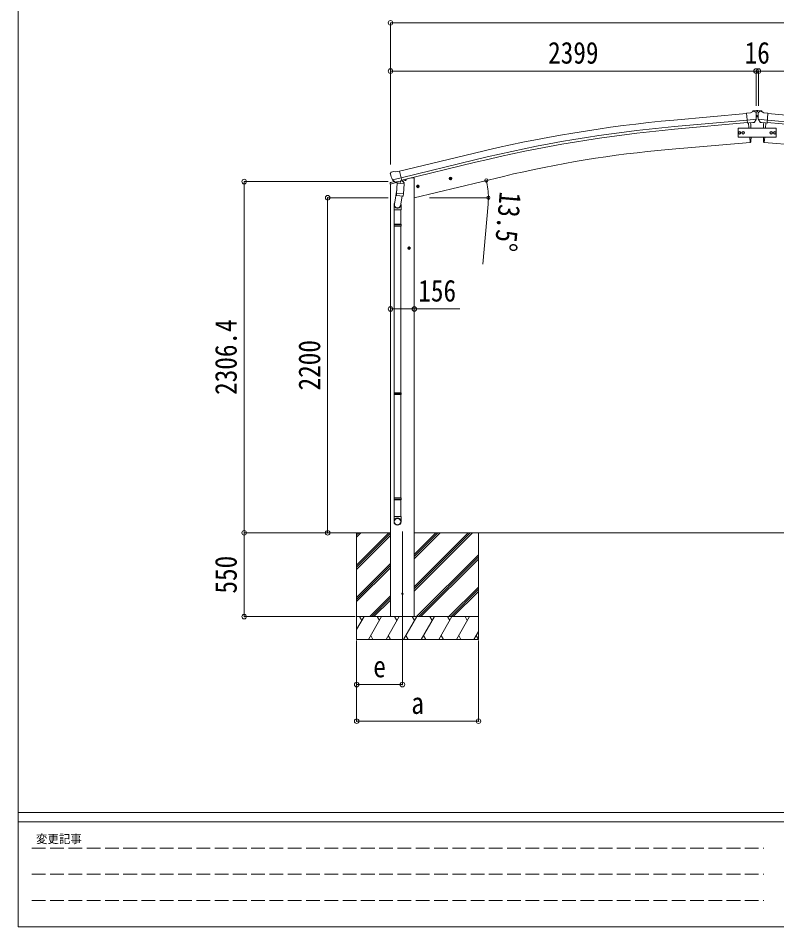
# Model space of a CAD drawing. Units: millimetres at full size. Extents: x -8385 to 33769, y -5853 to 5787.
# Drawn here: x -8385 to -3406, y -5853 to 113 of the extents above; entities that cross this region are included whole.
import ezdxf
from ezdxf.enums import TextEntityAlignment as Align

# ---------------------------------------------------------------- set-up
doc = ezdxf.new("R2010")
doc.units = ezdxf.units.MM
doc.header["$LTSCALE"] = 30
doc.header["$PDMODE"] = 32
doc.header["$PDSIZE"] = 30
doc.linetypes.add('DASHED3', pattern=[4, 3, -1])
for name, color, linetype, lineweight in [('0-0_0', 7, 'Continuous', 9), ('0-1_本体', 4, 'Continuous', 9), ('0-2_部品', 7, 'Continuous', 9), ('0-7_合掌部品', 3, 'Continuous', 9), ('0-8_PARTS2', 2, 'Continuous', 9), ('0-A_寸法', 6, 'Continuous', 9), ('F-0_240', 7, 'Continuous', 9)]:
    doc.layers.add(name, color=color, linetype=linetype, lineweight=lineweight)
doc.styles.add('ＭＳ ゴシック', font='')
doc.styles.get('ＭＳ ゴシック').set_extended_font_data('MS Gothic')

msp = doc.modelspace()

# ---------------------------------------------------------------- linework, layer by layer
at = {"layer": '0-0_0'}
for p, q in [((-6537.89, -3266.04), (-5941.55, -3266.04)), ((-6163.8, -3266.04), (-6163.8, -3966.04)), ((-6163.8, -3477.26), (-5952.57, -3266.04)), ((-6163.8, -3293.42), (-6136.42, -3266.04)), ((-6163.8, -3279.28), (-6150.56, -3266.04)), ((-6163.8, -3491.41), (-5941.55, -3269.16)), ((-5786.05, -3266.04), (-3463.96, -3266.04)), ((-5786.05, -3648.3), (-5403.79, -3266.04)), ((-5786.05, -3620.01), (-5432.07, -3266.04)), ((-5786.05, -3634.15), (-5417.93, -3266.04)), ((-5786.05, -3436.17), (-5615.92, -3266.04)), ((-5786.05, -3422.02), (-5630.06, -3266.04)), ((-5786.05, -3407.88), (-5644.21, -3266.04)), ((-5363.8, -3266.04), (-5363.8, -3966.04)), ((-1283.05, -3266.04), (-3605.15, -3266.04)), ((-6163.8, -3505.55), (-5941.55, -3283.3)), ((-5769.94, -3816.04), (-5363.8, -3409.9)), ((-5755.8, -3816.04), (-5363.8, -3424.04)), ((-5741.66, -3816.04), (-5363.8, -3438.18)), ((-6163.8, -3689.39), (-5941.55, -3467.15)), ((-6163.8, -3703.54), (-5941.55, -3481.29)), ((-6163.8, -3717.68), (-5941.55, -3495.43)), ((-5557.81, -3816.04), (-5363.8, -3622.03)), ((-5543.67, -3816.04), (-5363.8, -3636.17)), ((-6078.31, -3816.04), (-5941.55, -3679.28)), ((-6064.17, -3816.04), (-5941.55, -3693.42)), ((-5529.53, -3816.04), (-5363.8, -3650.31)), ((-6050.03, -3816.04), (-5941.55, -3707.56)), ((-6163.8, -3899.87), (-6115.4, -3816.03)), ((-5363.8, -3816.04), (-6163.8, -3816.04)), ((-6130.4, -3842.02), (-6145.4, -3816.03)), ((-6086.54, -3966.03), (-5999.93, -3816.04)), ((-6014.93, -3842.02), (-6029.94, -3816.04)), ((-5971.07, -3966.04), (-5884.46, -3816.04)), ((-5899.46, -3842.02), (-5914.47, -3816.04)), ((-5855.6, -3966.04), (-5768.99, -3816.04)), ((-5783.99, -3842.02), (-5799, -3816.03)), ((-5740.13, -3966.04), (-5653.52, -3816.04)), ((-5668.52, -3842.02), (-5683.52, -3816.04)), ((-5624.66, -3966.04), (-5538.05, -3816.04)), ((-5568.05, -3816.04), (-5553.05, -3842.02)), ((-5509.19, -3966.04), (-5422.58, -3816.04)), ((-5437.58, -3842.02), (-5452.58, -3816.04)), ((-5393.72, -3966.04), (-5363.8, -3914.23)), ((-6163.8, -3966.04), (-5363.8, -3966.04)), ((-6071.54, -3940.06), (-6056.54, -3966.03)), ((-5956.07, -3940.05), (-5941.07, -3966.04)), ((-5840.6, -3940.06), (-5825.6, -3966.04)), ((-5725.13, -3940.06), (-5710.13, -3966.04)), ((-5609.66, -3940.06), (-5594.66, -3966.04)), ((-5494.19, -3940.06), (-5479.19, -3966.04)), ((-5378.72, -3940.06), (-5363.72, -3966.04))]:
    msp.add_line(p, q, dxfattribs=at)
at = {"layer": '0-1_本体'}
for p, q in [((-4081.98, -556.04), (-3604.67, -512.72)), ((-2987.12, -556.04), (-3464.43, -512.72)), ((-4078.08, -599.08), (-3600.96, -555.77)), ((-4076.56, -615.79), (-3599.44, -572.49)), ((-2992.55, -615.79), (-3469.66, -572.49)), ((-2991.03, -599.08), (-3468.15, -555.77)), ((-4119.01, -749.32), (-3581.06, -702.25)), ((-2950.1, -749.32), (-3488.04, -702.25)), ((-5881.53, -892.44), (-5398.68, -774.87)), ((-5388.46, -816.86), (-5871.47, -934.36)), ((-5867.52, -950.79), (-5384.48, -833.17)), ((-5806.05, -936.04), (-5839.56, -944.08)), ((-5785.55, -936.04), (-5806.05, -936.04)), ((-5786.05, -1066.04), (-5200.38, -925.43)), ((-5785.55, -936.04), (-5785.55, -3816.04)), ((-5941.55, -975.74), (-5941.55, -3816.04))]:
    msp.add_line(p, q, dxfattribs=at)
at = {"layer": '0-1_本体', "color": 6}
msp.add_line((-5785.55, -1796.22), (-5941.55, -1796.22), dxfattribs=at)
at = {"layer": '0-1_本体'}
for centre, radius, start, end in [((-3267.97, -9524.61), 9005.44, 95.18612, 103.68612), ((-3267.97, -9524.61), 8962.23, 95.18612, 103.68612), ((-3267.97, -9524.61), 8945.44, 95.18612, 103.68612), ((-3474.03, -8117.62), 7396.48, 95.00259, 103.49741)]:
    msp.add_arc(centre, radius, start, end, dxfattribs=at)
at = {"layer": '0-2_部品'}
for p, q in [((-5935.67, -897.2), (-5922.49, -894.03)), ((-5907.93, -896.71), (-5921.19, -894.01)), ((-5907.93, -896.71), (-5882, -890.48)), ((-5942.99, -908.02), (-5942.71, -909.17)), ((-5938.77, -899.45), (-5942.63, -905.74)), ((-5928.93, -948.33), (-5871.43, -934.52)), ((-5912.08, -963.24), (-5928.46, -948.75)), ((-5907.01, -963.33), (-5870.3, -954.52)), ((-5870.3, -954.52), (-5868.77, -954.16)), ((-5867.22, -952.05), (-5866.28, -952.12)), ((-5866.28, -952.12), (-5852.96, -967.43)), ((-5862.28, -956.71), (-5843.39, -952.18)), ((-5839.56, -944), (-5839.56, -947.31)), ((-5557.32, -942.22), (-5537.87, -937.55)), ((-5552.76, -934.44), (-5554.89, -941.64)), ((-5545.46, -932.69), (-5552.76, -934.44)), ((-5545.26, -949.61), (-5549.93, -930.16)), ((-5540.3, -938.13), (-5545.46, -932.69)), ((-5542.43, -945.33), (-5540.3, -938.13)), ((-5944.11, -976.36), (-5901.41, -966.1)), ((-5944.11, -969.47), (-5944.11, -976.36)), ((-5915.61, -960.26), (-5941.81, -966.55)), ((-5900.49, -1012.76), (-5916.4, -1108.93)), ((-5909.37, -963.81), (-5901.85, -962)), ((-5908.54, -963.7), (-5907.01, -963.33)), ((-5905.17, -963.56), (-5905.22, -964.3)), ((-5904.47, -965.34), (-5878.65, -971.78)), ((-5897.55, -970.69), (-5902.22, -1037.53)), ((-5851.86, -973.89), (-5897.55, -970.69)), ((-5895.77, -967.51), (-5896, -970.8)), ((-5876.25, -956.35), (-5877.28, -970.95)), ((-5856.53, -1040.72), (-5851.86, -973.89)), ((-5852.96, -967.43), (-5853.41, -973.78)), ((-5771.24, -993.58), (-5751.79, -988.91)), ((-5766.68, -985.8), (-5768.82, -992.99)), ((-5759.39, -984.05), (-5766.68, -985.8)), ((-5759.18, -1000.97), (-5763.85, -981.52)), ((-5754.22, -989.49), (-5759.39, -984.05)), ((-5756.35, -996.69), (-5754.22, -989.49)), ((-5903.08, -1049.99), (-5902.21, -1037.53)), ((-5902.69, -1051.35), (-5902.69, -1051.35)), ((-5856.53, -1040.72), (-5902.22, -1037.53)), ((-5901.24, -1052.13), (-5859.54, -1055.05)), ((-5864.97, -1054.67), (-5875.7, -1118.25)), ((-5856.55, -1040.72), (-5857.43, -1053.42)), ((-5918.55, -1146.09), (-5918.55, -1111.74)), ((-5872.55, -1111.44), (-5872.55, -1146.09)), ((-5872.55, -1146.09), (-5918.55, -1146.09)), ((-5916.55, -1146.09), (-5916.55, -1240.09)), ((-5874.55, -1146.09), (-5874.55, -1240.09)), ((-5918.55, -1242.09), (-5917.55, -1240.09)), ((-5872.55, -1242.09), (-5918.55, -1242.09)), ((-5872.55, -1250.09), (-5918.55, -1250.09)), ((-5873.55, -1240.09), (-5917.55, -1240.09)), ((-5873.55, -1252.09), (-5917.55, -1252.09)), ((-5916.55, -1252.09), (-5916.55, -2346.28)), ((-5874.55, -1252.09), (-5874.55, -2346.28)), ((-5872.55, -1242.09), (-5873.55, -1240.09)), ((-5872.55, -1250.09), (-5873.55, -1252.09)), ((-5872.55, -1242.09), (-5872.55, -1250.09)), ((-5810.05, -1396.15), (-5830.05, -1396.15)), ((-5820.05, -1388.65), (-5826.55, -1392.4)), ((-5826.55, -1392.4), (-5826.55, -1399.91)), ((-5826.55, -1399.91), (-5820.05, -1403.66)), ((-5820.05, -1406.15), (-5820.05, -1386.15)), ((-5813.55, -1392.4), (-5820.05, -1388.65)), ((-5918.55, -2348.28), (-5917.55, -2346.28)), ((-5872.55, -2348.28), (-5918.55, -2348.28)), ((-5872.55, -2356.28), (-5918.55, -2356.28)), ((-5873.55, -2346.28), (-5917.55, -2346.28)), ((-5873.55, -2358.28), (-5917.55, -2358.28)), ((-5916.55, -2358.28), (-5916.55, -3036.47)), ((-5874.55, -2358.28), (-5874.55, -3036.47)), ((-5872.55, -2348.28), (-5873.55, -2346.28)), ((-5872.55, -2356.28), (-5873.55, -2358.28)), ((-5872.55, -2348.28), (-5872.55, -2356.28)), ((-5918.55, -3038.47), (-5917.55, -3036.47)), ((-5872.55, -3038.47), (-5918.55, -3038.47)), ((-5873.55, -3036.47), (-5917.55, -3036.47)), ((-5872.55, -3038.47), (-5873.55, -3036.47)), ((-5872.55, -3038.47), (-5872.55, -3046.47)), ((-5872.55, -3046.47), (-5918.55, -3046.47)), ((-5873.55, -3048.47), (-5917.55, -3048.47)), ((-5916.55, -3048.47), (-5916.55, -3158.47)), ((-5874.55, -3048.47), (-5874.55, -3158.47)), ((-5872.55, -3046.47), (-5873.55, -3048.47)), ((-5918.55, -3192.61), (-5918.55, -3158.47)), ((-5872.55, -3158.47), (-5918.55, -3158.47)), ((-5872.55, -3192.61), (-5872.55, -3158.47))]:
    msp.add_line(p, q, dxfattribs=at)
for points in [[(-5876.57, -955.93), (-5866.85, -953.6), (-5882, -890.48)], [(-5929.2, -947.75), (-5928.62, -948.6), (-5928.46, -948.75)], [(-5554.89, -941.64), (-5549.73, -947.08), (-5542.43, -945.33)], [(-5876.57, -955.93), (-5876.81, -956.08), (-5901.57, -962.03), (-5901.85, -962)], [(-5768.82, -992.99), (-5763.65, -998.44), (-5756.35, -996.69)], [(-5918.55, -1242.09), (-5918.55, -1250.09), (-5917.55, -1252.09)], [(-5820.05, -1403.66), (-5813.55, -1399.91), (-5813.55, -1392.4)], [(-5918.55, -2348.28), (-5918.55, -2356.28), (-5917.55, -2358.28)], [(-5918.55, -3038.47), (-5918.55, -3046.47), (-5917.55, -3048.47)]]:
    msp.add_lwpolyline(points, dxfattribs=at)
for centre, radius in [((-5547.6, -939.88), 8.5), ((-5547.6, -939.88), 7.7), ((-5547.6, -939.88), 6.5), ((-5761.52, -991.24), 8.5), ((-5761.52, -991.24), 7.7), ((-5761.52, -991.24), 6.5), ((-5820.05, -1396.15), 8.5), ((-5820.05, -1396.15), 7.7), ((-5820.05, -1396.15), 6.5)]:
    msp.add_circle(centre, radius, dxfattribs=at)
at = {"layer": '0-2_部品', "color": 4}
msp.add_circle((-5863.55, -3666.04), 4.5, dxfattribs=at)
at = {"layer": '0-2_部品'}
for centre, radius, start, end in [((-5921.79, -896.95), 3, 78.5, 103.5), ((-5745.91, -861.92), 202.4, 193.5, 205.09125), ((-5934.51, -902.06), 5, 103.5, 148.5), ((-5868.89, -953.67), 0.5, 283.5, 318.76246), ((-5844.56, -947.31), 5, 283.5, 0), ((-5941.11, -969.47), 3, 103.5, 180), ((-5908.65, -963.22), 0.5, 248.23754, 283.5), ((-5905.67, -963.53), 0.5, 356, 103.5), ((-5904.22, -964.37), 1, 176, 256), ((-5878.3, -970.81), 1.03, 250.03897, 351.96569), ((-5875.66, -956.43), 0.604, 100.59842, 172.20595), ((-5901.14, -1050.17), 1.95, 175.04017, 217.47766), ((-5901.1, -1050.14), 2, 217.40962, 266), ((-5859.4, -1053.05), 2, 266, 349.46843), ((-5888.55, -1111.74), 30, 177.45142, 180)]:
    msp.add_arc(centre, radius, start, end, dxfattribs=at)
for centre, major_axis, ratio, start_param, end_param in [((-5940.07, -907.31), (-1.57, -2.57), 0.99628, 4.712389, 5.4996506), ((-5910.09, -960.98), (-0.73, -2.92), 0.997631, 5.8041905, 6.6006116), ((-5910.04, -960.76), (2.63, 3.16), 0.650902, 4.0958226, 4.1686332), ((-5910.07, -960.88), (-0.73, -2.92), 0.997631, 0.3902369, 0.4789948), ((-5895.55, -1111.44), (23, 0), 0.996195, 2.5560258, 6.5663028), ((-5895.55, -1111.44), (21, 0), 0.996195, 2.9349147, 5.9512394), ((-5895.55, -3190.87), (-23, 0), 0.996195, 3.1415927, 6.2831853), ((-5895.55, -3192.61), (-23, 0), 0.996195, 3.1415927, 6.2831853), ((-5895.55, -3192.61), (0, -23.43), 0.981806, 4.712389, 7.8539816)]:
    msp.add_ellipse(centre, major_axis=major_axis, ratio=ratio, start_param=start_param, end_param=end_param, dxfattribs=at)
msp.add_ellipse((-5895.55, -3192.61), major_axis=(21, 0), ratio=0.996195, dxfattribs=at)
at = {"layer": '0-7_合掌部品'}
for p, q in [((-3578.29, -508.27), (-3604.86, -510.6)), ((-3599.2, -575.26), (-3604.86, -510.6)), ((-3578.29, -508.27), (-3566.57, -501.51)), ((-3551.67, -499.92), (-3565.33, -501.11)), ((-3538.72, -492.94), (-3562.86, -495.05)), ((-3542.53, -505.67), (-3548.02, -501.07)), ((-3541.47, -507.71), (-3541.35, -509.06)), ((-3540.74, -534.44), (-3528.7, -534.44)), ((-3538.72, -492.94), (-3530.72, -492.94)), ((-3533.46, -497.66), (-3532.62, -497.66)), ((-3533.46, -530.36), (-3532.62, -530.36)), ((-3530.72, -492.94), (-3506.58, -495.05)), ((-3527.97, -507.71), (-3528.09, -509.06)), ((-3526.91, -505.67), (-3521.43, -501.07)), ((-3517.78, -499.92), (-3504.11, -501.11)), ((-3503.22, -500.88), (-3506.58, -495.05)), ((-3503.22, -501.07), (-3503.22, -500.88)), ((-3491.15, -508.27), (-3502.87, -501.51)), ((-3491.15, -508.27), (-3464.59, -510.6)), ((-3470.24, -575.26), (-3464.59, -510.6)), ((-3541.99, -550.56), (-3600.91, -555.72)), ((-3589.24, -574.39), (-3599.2, -575.26)), ((-3592.23, -574.65), (-3589.22, -608.99)), ((-3555.63, -571.45), (-3563.34, -572.12)), ((-3553.24, -570.05), (-3542.31, -551.11)), ((-3527.45, -550.56), (-3468.53, -555.72)), ((-3516.2, -570.05), (-3527.13, -551.11)), ((-3513.81, -571.45), (-3506.11, -572.12)), ((-3480.21, -574.39), (-3480.48, -574.45)), ((-3477.22, -574.65), (-3480.22, -608.99)), ((-3480.21, -574.39), (-3470.24, -575.26)), ((-3583.97, -668.99), (-3581.06, -702.25)), ((-3581.06, -702.25), (-3579.01, -702)), ((-3488.38, -702.25), (-3490.44, -702)), ((-3485.47, -668.99), (-3488.38, -702.25))]:
    msp.add_line(p, q, dxfattribs=at)
for points in [[(-3566.22, -501.07), (-3566.22, -500.88), (-3562.86, -495.05)], [(-3535.98, -496.82), (-3536.82, -496.82), (-3536.82, -497.66), (-3535.98, -497.66)], [(-3535.98, -529.52), (-3536.82, -529.52), (-3536.82, -530.36), (-3535.98, -530.36)], [(-3534.3, -495.98), (-3534.3, -495.14), (-3535.14, -495.14), (-3535.14, -495.98)], [(-3535.14, -498.5), (-3535.14, -499.34), (-3534.3, -499.34), (-3534.3, -498.5)], [(-3534.3, -528.68), (-3534.3, -527.84), (-3535.14, -527.84), (-3535.14, -528.68)], [(-3535.14, -531.2), (-3535.14, -532.04), (-3534.3, -532.04), (-3534.3, -531.2)], [(-3532.62, -497.66), (-3532.62, -496.82), (-3533.46, -496.82)], [(-3532.62, -530.36), (-3532.62, -529.52), (-3533.46, -529.52)], [(-3589.24, -574.39), (-3588.97, -574.45), (-3563.59, -572.23), (-3563.34, -572.12)], [(-3541.92, -549.93), (-3542.21, -550.92), (-3542.31, -551.11)], [(-3527.52, -549.93), (-3527.24, -550.92), (-3527.13, -551.11)], [(-3480.48, -574.45), (-3505.85, -572.23), (-3506.11, -572.12)]]:
    msp.add_lwpolyline(points, dxfattribs=at)
for points in [[(-3409.72, -668.99), (-3409.72, -608.99), (-3659.72, -608.99), (-3659.72, -668.99)], [(-3657.73, -639), (-3653.97, -632.5), (-3646.47, -632.5), (-3642.72, -639), (-3646.47, -645.5), (-3653.97, -645.5)], [(-3634.23, -639), (-3630.47, -632.5), (-3622.97, -632.5), (-3619.22, -639), (-3622.97, -645.5), (-3630.47, -645.5)], [(-3435.22, -638.99), (-3438.97, -632.49), (-3446.47, -632.49), (-3450.23, -638.99), (-3446.47, -645.49), (-3438.97, -645.49)], [(-3411.72, -638.99), (-3415.47, -632.49), (-3422.97, -632.49), (-3426.73, -638.99), (-3422.97, -645.49), (-3415.47, -645.49)]]:
    msp.add_lwpolyline(points, close=True, dxfattribs=at)
for centre, radius in [((-3534.72, -497.24), 3.5), ((-3534.72, -529.94), 3.5), ((-3650.22, -639), 8.5), ((-3650.22, -639), 7.7), ((-3650.22, -639), 6.5), ((-3626.72, -639), 8.5), ((-3626.72, -639), 7.7), ((-3626.72, -639), 6.5), ((-3442.72, -638.99), 8.5), ((-3442.72, -638.99), 7.7), ((-3442.72, -638.99), 6.5), ((-3419.22, -638.99), 8.5), ((-3419.22, -638.99), 7.7), ((-3419.22, -638.99), 6.5)]:
    msp.add_circle(centre, radius, dxfattribs=at)
for centre, radius, start, end in [((-3565.07, -504.1), 3, 95, 120), ((-3551.23, -504.9), 5, 50.00648, 94.99352), ((-3742.98, -526.7), 202.4, 353.4085, 5), ((-3535.98, -495.98), 0.84, 270, 0), ((-3535.98, -498.5), 0.84, 0, 90), ((-3535.98, -528.68), 0.84, 270, 0), ((-3535.98, -531.2), 0.84, 0, 90), ((-3533.46, -495.98), 0.84, 180, 270), ((-3533.46, -498.5), 0.84, 90, 180), ((-3533.46, -528.68), 0.84, 180, 270), ((-3533.46, -531.2), 0.84, 90, 180), ((-3326.46, -526.7), 202.4, 175, 186.5915), ((-3518.21, -504.9), 5, 85.00648, 129.99352), ((-3504.37, -504.1), 3, 60, 85), ((-4474.83, -646.44), 900, 2.3844, 4.64986), ((-2594.62, -646.44), 900, 175.35014, 177.6156), ((-3579.37, -699.02), 3, 277, 356.63919), ((-4474.83, -646.44), 900, 356.63919, 358.56384), ((-2594.62, -646.44), 900, 181.43616, 183.36081), ((-3490.07, -699.02), 3, 183.36081, 263)]:
    msp.add_arc(centre, radius, start, end, dxfattribs=at)
for centre, major_axis, ratio, start_param, end_param in [((-3537.14, -503.67), (-15.35, 3.44), 0.101033, 5.9751426, 5.9753737), ((-3544.46, -507.97), (2.71, -1.31), 0.997474, 0.5366567, 1.3225652), ((-3524.98, -507.97), (-2.71, -1.31), 0.997474, 4.9606201, 5.7465286), ((-3532.3, -503.67), (15.35, 3.44), 0.101033, 0.3078116, 0.3080427), ((-3555.9, -568.45), (1.62, -2.54), 0.997631, 5.8041905, 5.8929484), ((-3555.97, -568.34), (-3.5, 2.17), 0.650902, 2.1145521, 2.1873627), ((-3555.84, -568.54), (1.62, -2.54), 0.997631, 5.965759, 6.7621801), ((-3513.6, -568.54), (-1.62, -2.54), 0.997631, 5.8041905, 6.6006116), ((-3513.47, -568.34), (3.5, 2.17), 0.650902, 4.0958226, 4.1686332), ((-3513.54, -568.45), (-1.62, -2.54), 0.997631, 0.3902369, 0.4789948)]:
    msp.add_ellipse(centre, major_axis=major_axis, ratio=ratio, start_param=start_param, end_param=end_param, dxfattribs=at)
at = {"layer": '0-8_PARTS2'}
msp.add_line((-5863.55, -3256.83), (-5863.55, -4016.04), dxfattribs=at)
at = {"layer": '0-A_寸法'}
for p, q in [((-5941.55, 82.32), (-5941.55, -234.3)), ((-5941.55, 82.32), (-1127.55, 82.32)), ((-5941.55, -234.3), (-5941.55, -846.52)), ((-5941.55, -234.3), (-3542.55, -234.3)), ((-3542.55, -234.3), (-3542.55, -463.3)), ((-3542.55, -234.3), (-3542.55, -463.3)), ((-3542.55, -234.3), (-3526.55, -234.3)), ((-3526.55, -234.3), (-3526.55, -463.3)), ((-3526.55, -234.3), (-3526.55, -463.3)), ((-3526.55, -234.3), (-1127.55, -234.3)), ((-3526.55, -234.3), (-3526.55, -463.3)), ((-6902.13, -959.64), (-5957.04, -959.64)), ((-6902.13, -3266.04), (-6902.13, -959.64)), ((-6354.16, -1066.04), (-5957.04, -1066.04)), ((-6354.16, -3266.04), (-6354.16, -1066.04)), ((-5685.05, -1066.04), (-5298.2, -1066.04)), ((-5301.05, -1108.5), (-5335.41, -1500.99)), ((-5785.55, -1796.22), (-5485.55, -1796.22)), ((-6902.13, -3266.04), (-6174.01, -3266.04)), ((-6902.13, -3816.04), (-6902.13, -3266.04)), ((-6902.13, -3816.04), (-6174.01, -3816.04)), ((-6163.8, -4502.4), (-6163.8, -3973.45)), ((-6163.8, -4262.42), (-6163.8, -3973.45)), ((-5863.55, -4262.42), (-5863.55, -3973.45)), ((-5363.8, -4502.4), (-5363.8, -3973.45)), ((-5863.55, -4262.42), (-6163.8, -4262.42)), ((-6163.8, -4502.4), (-5363.8, -4502.4))]:
    msp.add_line(p, q, dxfattribs=at)
for centre in [(-5312.65, -952.38), (-5299.2, -1066.04)]:
    msp.add_circle(centre, 10.62, dxfattribs=at)
for start, end in [(0, 13.5), (354.99678, 0)]:
    msp.add_arc((-5786.05, -1066.04), 486.86, start, end, dxfattribs=at)
for p in [(-5941.55, 82.32), (-5941.55, -234.3), (-3542.55, -234.3), (-3526.55, -234.3), (-6902.13, -959.64), (-6354.16, -1066.04), (-5941.55, -1796.22), (-5785.55, -1796.22), (-6902.13, -3266.04), (-6354.16, -3266.04), (-6902.13, -3816.04), (-6163.8, -4262.42), (-5863.55, -4262.42), (-6163.8, -4502.4), (-5363.8, -4502.4)]:
    msp.add_point(p, dxfattribs=at)
at = {"layer": 'F-0_240', "color": 5}
for p, q in [((-8385.45, 5787.34), (-8385.45, -5852.66)), ((-8385.45, -5102.66), (8054.55, -5102.66)), ((-8385.45, -5162.66), (5387.79, -5162.66)), ((-8385.45, -5852.66), (8054.55, -5852.66))]:
    msp.add_line(p, q, dxfattribs=at)
at = {"layer": 'F-0_240', "color": 4, "linetype": 'DASHED3'}
for p, q in [((-8295.46, -5335.16), (-3492.21, -5335.16)), ((-8295.46, -5507.66), (-3492.21, -5507.66)), ((-8295.46, -5680.16), (-3492.21, -5680.16))]:
    msp.add_line(p, q, dxfattribs=at)

# ---------------------------------------------------------------- texts
at = {"layer": '0-A_寸法', "color": 7, "style": 'ＭＳ ゴシック', "width": 0.85}
for s, p in [('2399', (-4907.05, -228.3)), ('16', (-3617.05, -228.3)), ('156', (-5759.3, -1790.22)), ('e', (-6055.05, -4257.42)), ('a', (-5805.05, -4497.4))]:
    msp.add_text(s, height=143, dxfattribs=at).set_placement(p, align=Align.BOTTOM_LEFT)
for s, rotation, p in [('13.5°', 264.997, (-5266.84, -1018.64)), ('2306.4', 90, (-6908.13, -2360.34)), ('2200', 90, (-6360.16, -2331.04)), ('550', 90, (-6908.13, -3664.79))]:
    msp.add_text(s, height=143, rotation=rotation, dxfattribs=at).set_placement(p, align=Align.BOTTOM_LEFT)
at = {"layer": 'F-0_240', "style": 'ＭＳ ゴシック'}
msp.add_text('変更記事', height=54.99, dxfattribs=at).set_placement((-8268.23, -5320.16), align=Align.BOTTOM_LEFT)

doc.saveas('drawing.dxf')
